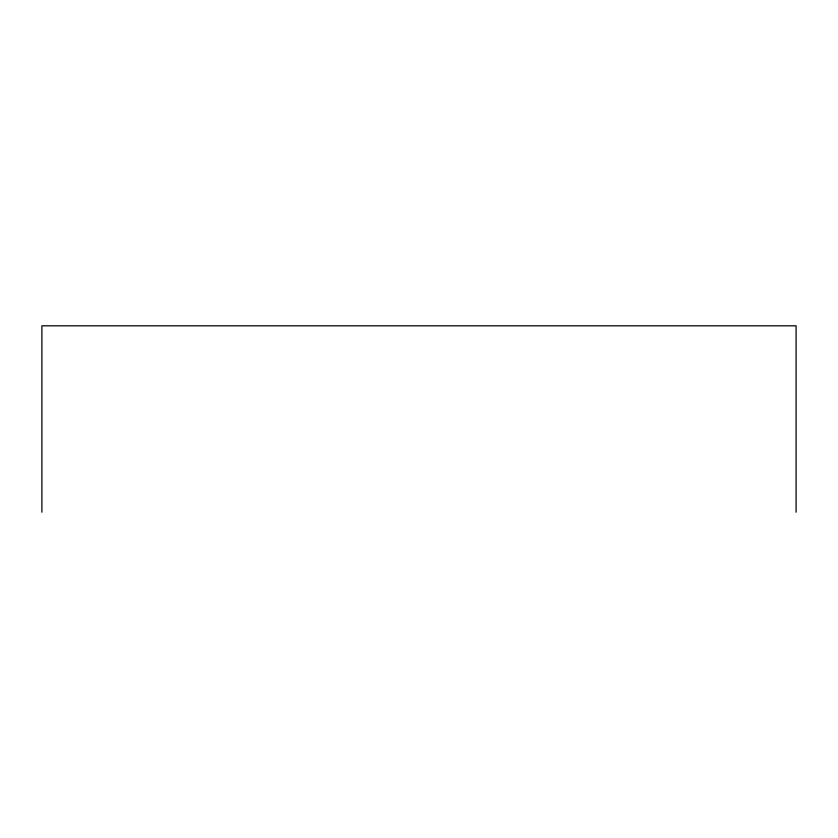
<?xml version="1.0" encoding="UTF-8"?>
<svg xmlns="http://www.w3.org/2000/svg" width="838" height="838" viewBox="0 0 838 838"><rect width="100%" height="100%" fill="white"/><g stroke="black" fill="none" stroke-linecap="round" stroke-linejoin="round"><path stroke-width="1.26" d="M796.1 512.186L796.1 325.814L41.9 325.814L41.9 512.186"/></g></svg>
